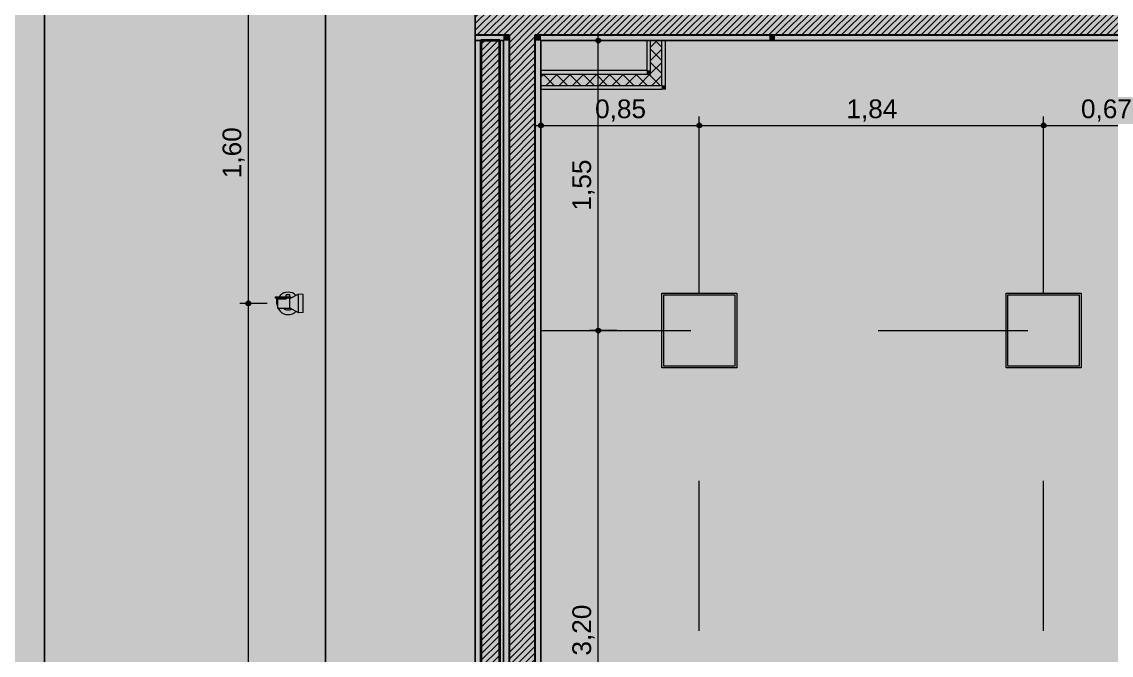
# Model space of a CAD drawing. Header units: metres. Extents: x -77 to -41.1, y -68 to -27.7.
# Drawn here: x -68.94 to -63.12, y -50.58 to -47.2 of the extents above; entities that cross this region are included whole.
import ezdxf

# ---------------------------------------------------------------- set-up
doc = ezdxf.new("R2010")
doc.units = ezdxf.units.M
doc.header["$MEASUREMENT"] = 0
doc.linetypes.add('AStair_dashed', pattern=[1.8, 0.8, -1])
for name, color, linetype in [('COTAS FORRO.EXEC', 7, 'Continuous'), ('FORRO.EXEC', 7, 'Continuous'), ('LUMINOTÉCNICA', 7, 'Continuous'), ('PAREDE CONSTRUIR', 7, 'Continuous'), ('TERRENO.ARQ', 7, 'Continuous')]:
    doc.layers.add(name, color=color, linetype=linetype)
for name, color, linetype, lineweight, true_color in [('COTAS FORRO.EXEC_Caneta_No__25', 7, 'Continuous', 13, 0x982312), ('LAJES.EST_Caneta_No__18', 7, 'Continuous', 0, 0xdfdfdf), ('LAJES.EST_Caneta_No__254', 7, 'Continuous', 0, 0xd1c9ad), ('LUMINOTÉCNICA_Caneta_No__27', 7, 'Continuous', 0, 0xbd2d17), ('ZONA_Caneta_No__56', 7, 'Continuous', 0, 0xffe495)]:
    doc.layers.add(name, color=color, linetype=linetype, lineweight=lineweight, true_color=true_color)
for name, color, linetype, lineweight in [('FORRO.EXEC_Caneta_No__241', 7, 'Continuous', 13), ('LAJES.EST_Caneta_No__241', 7, 'Continuous', 13), ('LUMINOTÉCNICA_Caneta_No__163', 164, 'Continuous', 0), ('LUMINOTÉCNICA_Caneta_No__96', 252, 'Continuous', 0), ('PAREDE CONSTRUIR_Caneta_No__1', 7, 'Continuous', 35), ('PAREDE CONSTRUIR_Caneta_No__241', 7, 'Continuous', 13), ('PAREDE CONSTRUIR_Caneta_No__3', 7, 'Continuous', 25), ('PAREDE CONSTRUIR_Caneta_No__83', 84, 'Continuous', 0), ('TERRENO.ARQ_Caneta_No__241', 7, 'Continuous', 13)]:
    doc.layers.add(name, color=color, linetype=linetype, lineweight=lineweight)
doc.styles.add('GENERATED_STYLE_1', font='arial.ttf')
doc.dimstyles.new('GENERATED_STYLE__1', dxfattribs={"dimtxt": 0.1, "dimasz": 0.0475, "dimexe": 0.18, "dimexo": 0.1, "dimgap": 0, "dimtad": 1, "dimtih": 1, "dimtoh": 1, "dimzin": 0, "dimdsep": 46, "dimtxsty": 'GENERATED_STYLE_1', "dimblk": 'ARROWHEAD_11', "dimblk1": 'ARROWHEAD_11', "dimblk2": 'ARROWHEAD_11', "dimcen": 0.09, "dimclrd": 256, "dimclre": 256, "dimclrt": 256, "dimadec": 0, "dimazin": 0, "dimtfac": 1, "dimtdec": 4, "dimtmove": 0, "dimatfit": 3, "dimfxl": 0, "dimtolj": 1, "dimtzin": 0, "dimarcsym": 0})
doc.dimstyles.new('GENERATED_STYLE__2', dxfattribs={"dimtxt": 0.1, "dimasz": 0.0475, "dimexe": 0.18, "dimexo": 0.1, "dimgap": 0, "dimtad": 1, "dimzin": 0, "dimdsep": 46, "dimtxsty": 'GENERATED_STYLE_1', "dimblk": 'ARROWHEAD_11', "dimblk1": 'ARROWHEAD_11', "dimblk2": 'ARROWHEAD_11', "dimcen": 0.09, "dimclrd": 256, "dimclre": 256, "dimclrt": 256, "dimadec": 0, "dimazin": 0, "dimtfac": 1, "dimtdec": 4, "dimtmove": 0, "dimatfit": 3, "dimfxl": 0, "dimtolj": 1, "dimtzin": 0, "dimarcsym": 0})
pattern_1 = [(45, (0, 0.6), (-0.1909188, 0.1909188), [0, -0.18, 0, -0.27]), (110, (0.6, 0.6), (0.253717, 0.09234544), [0, -0.132, 0, -0.228])]
pattern_2 = [(45, (0, 0), (-0.0176776695, 0.0176776695), [])]
pattern_3 = [(45, (0, 0), (-0.03535534, 0.03535534), []), (135, (0, 0), (0.03535534, 0.03535534), [])]

# ---------------------------------------------------------------- blocks, each defined once
blk = doc.blocks.new('*D147')
at = {"layer": 'COTAS FORRO.EXEC_Caneta_No__25', "linetype": 'Continuous', "lineweight": 13, "true_color": 0x982312}
for points in [[(-66.1765, -47.7532), (-66.1756, -47.758), (-66.1729, -47.7621), (-66.1688, -47.7648), (-66.164, -47.7657), (-66.1593, -47.7648), (-66.1552, -47.7621), (-66.1525, -47.758), (-66.1515, -47.7532), (-66.1525, -47.7485), (-66.1552, -47.7444), (-66.1593, -47.7417), (-66.164, -47.7407), (-66.1688, -47.7417), (-66.1729, -47.7444), (-66.1756, -47.7485)], [(-65.331, -47.7532), (-65.3301, -47.758), (-65.3273, -47.7621), (-65.3233, -47.7648), (-65.3185, -47.7657), (-65.3137, -47.7648), (-65.3097, -47.7621), (-65.307, -47.758), (-65.306, -47.7532), (-65.307, -47.7485), (-65.3097, -47.7444), (-65.3137, -47.7417), (-65.3185, -47.7407), (-65.3233, -47.7417), (-65.3273, -47.7444), (-65.3301, -47.7485)]]:
    blk.add_hatch(color=24, dxfattribs=at).paths.add_polyline_path(points)
at = {"layer": 'COTAS FORRO.EXEC_Caneta_No__25', "color": 24, "linetype": 'Continuous', "lineweight": 13, "true_color": 0x982312}
for p, q in [((-66.164, -47.7407), (-66.164, -47.7064)), ((-65.3185, -47.7407), (-65.3185, -47.7064)), ((-66.189, -47.7532), (-66.1765, -47.7532)), ((-66.164, -47.8532), (-66.164, -47.7657)), ((-66.1515, -47.7532), (-65.331, -47.7532)), ((-65.3185, -47.8532), (-65.3185, -47.7657))]:
    blk.add_line(p, q, dxfattribs=at)
for centre in [(-66.164, -47.7532), (-65.3185, -47.7532)]:
    blk.add_circle(centre, 0.0125, dxfattribs=at)
at = {"layer": 'COTAS FORRO.EXEC_Caneta_No__25', "color": 24, "lineweight": 13, "true_color": 0x982312, "insert": (-65.8747, -47.7332), "char_height": 0.1, "attachment_point": 7, "style": 'GENERATED_STYLE_1'}
blk.add_mtext('\\A1;{\\pql;\\fArial|b0|i0|c0|p0;\\W1.000000;0,85}', dxfattribs=at)
blk = doc.blocks.new('ARROWHEAD_11')
at = {"color": 0, "linetype": 'Continuous', "lineweight": 0}
blk.add_line((0, 0), (-1, 0), dxfattribs=at)
at = {"color": 0, "linetype": 'Continuous', "lineweight": 0, "const_width": 0.25, "flags": 128}
blk.add_lwpolyline([(-0.125, 0, 1), (0.125, 0, 1)], format="xyb", close=True, dxfattribs=at)
blk = doc.blocks.new('*D149')
at = {"layer": 'COTAS FORRO.EXEC_Caneta_No__25', "linetype": 'Continuous', "lineweight": 13, "true_color": 0x982312}
for points in [[(-65.331, -47.7532), (-65.3301, -47.758), (-65.3273, -47.7621), (-65.3233, -47.7648), (-65.3185, -47.7657), (-65.3137, -47.7648), (-65.3097, -47.7621), (-65.307, -47.758), (-65.306, -47.7532), (-65.307, -47.7485), (-65.3097, -47.7444), (-65.3137, -47.7417), (-65.3185, -47.7407), (-65.3233, -47.7417), (-65.3273, -47.7444), (-65.3301, -47.7485)], [(-63.4931, -47.7532), (-63.4922, -47.758), (-63.4895, -47.7621), (-63.4854, -47.7648), (-63.4806, -47.7657), (-63.4759, -47.7648), (-63.4718, -47.7621), (-63.4691, -47.758), (-63.4681, -47.7532), (-63.4691, -47.7485), (-63.4718, -47.7444), (-63.4759, -47.7417), (-63.4806, -47.7407), (-63.4854, -47.7417), (-63.4895, -47.7444), (-63.4922, -47.7485)]]:
    blk.add_hatch(color=24, dxfattribs=at).paths.add_polyline_path(points)
at = {"layer": 'COTAS FORRO.EXEC_Caneta_No__25', "color": 24, "linetype": 'Continuous', "lineweight": 13, "true_color": 0x982312}
for p, q in [((-65.3185, -47.7407), (-65.3185, -47.7064)), ((-63.4806, -47.7407), (-63.4806, -47.7064)), ((-65.3185, -47.8532), (-65.3185, -47.7657)), ((-65.306, -47.7532), (-63.4931, -47.7532)), ((-63.4806, -47.8532), (-63.4806, -47.7657))]:
    blk.add_line(p, q, dxfattribs=at)
for centre in [(-65.3185, -47.7532), (-63.4806, -47.7532)]:
    blk.add_circle(centre, 0.0125, dxfattribs=at)
at = {"layer": 'COTAS FORRO.EXEC_Caneta_No__25', "color": 24, "lineweight": 13, "true_color": 0x982312, "insert": (-64.533, -47.7332), "char_height": 0.1, "attachment_point": 7, "style": 'GENERATED_STYLE_1'}
blk.add_mtext('\\A1;{\\pql;\\fArial|b0|i0|c0|p0;\\W1.000000;1,84}', dxfattribs=at)
blk = doc.blocks.new('*D150')
at = {"layer": 'COTAS FORRO.EXEC_Caneta_No__25', "linetype": 'Continuous', "lineweight": 13, "true_color": 0x982312}
for points in [[(-63.4931, -47.7532), (-63.4922, -47.758), (-63.4895, -47.7621), (-63.4854, -47.7648), (-63.4806, -47.7657), (-63.4759, -47.7648), (-63.4718, -47.7621), (-63.4691, -47.758), (-63.4681, -47.7532), (-63.4691, -47.7485), (-63.4718, -47.7444), (-63.4759, -47.7417), (-63.4806, -47.7407), (-63.4854, -47.7417), (-63.4895, -47.7444), (-63.4922, -47.7485)], [(-62.8265, -47.7532), (-62.8256, -47.758), (-62.8229, -47.7621), (-62.8188, -47.7648), (-62.814, -47.7657), (-62.8093, -47.7648), (-62.8052, -47.7621), (-62.8025, -47.758), (-62.8015, -47.7532), (-62.8025, -47.7485), (-62.8052, -47.7444), (-62.8093, -47.7417), (-62.814, -47.7407), (-62.8188, -47.7417), (-62.8229, -47.7444), (-62.8256, -47.7485)]]:
    blk.add_hatch(color=24, dxfattribs=at).paths.add_polyline_path(points)
at = {"layer": 'COTAS FORRO.EXEC_Caneta_No__25', "color": 24, "linetype": 'Continuous', "lineweight": 13, "true_color": 0x982312}
for p, q in [((-63.4806, -47.7407), (-63.4806, -47.7064)), ((-62.814, -47.7407), (-62.814, -47.7064)), ((-63.4806, -47.8532), (-63.4806, -47.7657)), ((-63.4681, -47.7532), (-62.8265, -47.7532)), ((-62.814, -47.8532), (-62.814, -47.7657)), ((-62.8015, -47.7532), (-62.789, -47.7532))]:
    blk.add_line(p, q, dxfattribs=at)
for centre in [(-63.4806, -47.7532), (-62.814, -47.7532)]:
    blk.add_circle(centre, 0.0125, dxfattribs=at)
at = {"layer": 'COTAS FORRO.EXEC_Caneta_No__25', "color": 24, "lineweight": 13, "true_color": 0x982312, "insert": (-63.2808, -47.7332), "char_height": 0.1, "attachment_point": 7, "style": 'GENERATED_STYLE_1'}
blk.add_mtext('\\A1;{\\pql;\\fArial|b0|i0|c0|p0;\\W1.000000;0,67}', dxfattribs=at)
blk = doc.blocks.new('*D311')
at = {"layer": 'COTAS FORRO.EXEC_Caneta_No__25', "linetype": 'Continuous', "lineweight": 13, "true_color": 0x982312}
for points in [[(-65.87, -48.8477), (-65.869, -48.8524), (-65.8663, -48.8565), (-65.8623, -48.8592), (-65.8575, -48.8602), (-65.8527, -48.8592), (-65.8487, -48.8565), (-65.8459, -48.8524), (-65.845, -48.8477), (-65.8459, -48.8429), (-65.8487, -48.8388), (-65.8527, -48.8361), (-65.8575, -48.8352), (-65.8623, -48.8361), (-65.8663, -48.8388), (-65.869, -48.8429)], [(-65.87, -52.0506), (-65.869, -52.0554), (-65.8663, -52.0594), (-65.8623, -52.0621), (-65.8575, -52.0631), (-65.8527, -52.0621), (-65.8487, -52.0594), (-65.8459, -52.0554), (-65.845, -52.0506), (-65.8459, -52.0458), (-65.8487, -52.0417), (-65.8527, -52.039), (-65.8575, -52.0381), (-65.8623, -52.039), (-65.8663, -52.0417), (-65.869, -52.0458)]]:
    blk.add_hatch(color=24, dxfattribs=at).paths.add_polyline_path(points)
at = {"layer": 'COTAS FORRO.EXEC_Caneta_No__25', "color": 24, "linetype": 'Continuous', "lineweight": 13, "true_color": 0x982312}
for p, q in [((-65.87, -48.8477), (-65.9044, -48.8477)), ((-65.7575, -48.8477), (-65.845, -48.8477)), ((-65.8575, -52.0381), (-65.8575, -48.8602)), ((-65.87, -52.0506), (-65.9044, -52.0506)), ((-65.7575, -52.0506), (-65.845, -52.0506))]:
    blk.add_line(p, q, dxfattribs=at)
for centre in [(-65.8575, -48.8477), (-65.8575, -52.0506)]:
    blk.add_circle(centre, 0.0125, dxfattribs=at)
at = {"layer": 'COTAS FORRO.EXEC_Caneta_No__25', "color": 24, "lineweight": 13, "true_color": 0x982312, "insert": (-65.8775, -50.5826), "char_height": 0.1, "attachment_point": 7, "rotation": 90, "style": 'GENERATED_STYLE_1'}
blk.add_mtext('\\A1;{\\pql;\\fArial|b0|i0|c0|p0;\\W1.000000;3,20}', dxfattribs=at)
blk = doc.blocks.new('*D312')
at = {"layer": 'COTAS FORRO.EXEC_Caneta_No__25', "linetype": 'Continuous', "lineweight": 13, "true_color": 0x982312}
for points in [[(-65.87, -47.3002), (-65.869, -47.305), (-65.8663, -47.309), (-65.8623, -47.3117), (-65.8575, -47.3127), (-65.8527, -47.3117), (-65.8487, -47.309), (-65.8459, -47.305), (-65.845, -47.3002), (-65.8459, -47.2954), (-65.8487, -47.2913), (-65.8527, -47.2886), (-65.8575, -47.2877), (-65.8623, -47.2886), (-65.8663, -47.2913), (-65.869, -47.2954)], [(-65.87, -48.8477), (-65.869, -48.8524), (-65.8663, -48.8565), (-65.8623, -48.8592), (-65.8575, -48.8602), (-65.8527, -48.8592), (-65.8487, -48.8565), (-65.8459, -48.8524), (-65.845, -48.8477), (-65.8459, -48.8429), (-65.8487, -48.8388), (-65.8527, -48.8361), (-65.8575, -48.8352), (-65.8623, -48.8361), (-65.8663, -48.8388), (-65.869, -48.8429)]]:
    blk.add_hatch(color=24, dxfattribs=at).paths.add_polyline_path(points)
at = {"layer": 'COTAS FORRO.EXEC_Caneta_No__25', "color": 24, "linetype": 'Continuous', "lineweight": 13, "true_color": 0x982312}
for p, q in [((-65.8575, -47.2877), (-65.8575, -47.2752)), ((-65.87, -47.3002), (-65.9044, -47.3002)), ((-65.8575, -48.8352), (-65.8575, -47.3127)), ((-65.7575, -47.3002), (-65.845, -47.3002)), ((-65.87, -48.8477), (-65.9044, -48.8477)), ((-65.7575, -48.8477), (-65.845, -48.8477))]:
    blk.add_line(p, q, dxfattribs=at)
for centre in [(-65.8575, -47.3002), (-65.8575, -48.8477)]:
    blk.add_circle(centre, 0.0125, dxfattribs=at)
at = {"layer": 'COTAS FORRO.EXEC_Caneta_No__25', "color": 24, "lineweight": 13, "true_color": 0x982312, "insert": (-65.8775, -48.2074), "char_height": 0.1, "attachment_point": 7, "rotation": 90, "style": 'GENERATED_STYLE_1'}
blk.add_mtext('\\A1;{\\pql;\\fArial|b0|i0|c0|p0;\\W1.000000;1,55}', dxfattribs=at)
blk = doc.blocks.new('*D327')
at = {"layer": 'COTAS FORRO.EXEC_Caneta_No__25', "linetype": 'Continuous', "lineweight": 13, "true_color": 0x982312}
for points in [[(-67.7374, -48.7028), (-67.7364, -48.7076), (-67.7337, -48.7116), (-67.7297, -48.7143), (-67.7249, -48.7153), (-67.7201, -48.7143), (-67.7161, -48.7116), (-67.7133, -48.7076), (-67.7124, -48.7028), (-67.7133, -48.698), (-67.7161, -48.694), (-67.7201, -48.6912), (-67.7249, -48.6903), (-67.7297, -48.6912), (-67.7337, -48.694), (-67.7364, -48.698)], [(-67.7374, -53.7028), (-67.7364, -53.7076), (-67.7337, -53.7116), (-67.7297, -53.7143), (-67.7249, -53.7153), (-67.7201, -53.7143), (-67.7161, -53.7116), (-67.7133, -53.7076), (-67.7124, -53.7028), (-67.7133, -53.698), (-67.7161, -53.694), (-67.7201, -53.6912), (-67.7249, -53.6903), (-67.7297, -53.6912), (-67.7337, -53.694), (-67.7364, -53.698)]]:
    blk.add_hatch(color=24, dxfattribs=at).paths.add_polyline_path(points)
at = {"layer": 'COTAS FORRO.EXEC_Caneta_No__25', "color": 24, "linetype": 'Continuous', "lineweight": 13, "true_color": 0x982312}
for p, q in [((-67.7374, -48.7028), (-67.7718, -48.7028)), ((-67.7249, -53.6903), (-67.7249, -48.7153)), ((-67.6249, -48.7028), (-67.7124, -48.7028)), ((-67.7374, -53.7028), (-67.7718, -53.7028)), ((-67.6249, -53.7028), (-67.7124, -53.7028))]:
    blk.add_line(p, q, dxfattribs=at)
for centre in [(-67.7249, -48.7028), (-67.7249, -53.7028)]:
    blk.add_circle(centre, 0.0125, dxfattribs=at)
at = {"layer": 'COTAS FORRO.EXEC_Caneta_No__25', "color": 24, "lineweight": 13, "true_color": 0x982312, "insert": (-67.7449, -51.3363), "char_height": 0.1, "attachment_point": 7, "rotation": 90, "style": 'GENERATED_STYLE_1'}
blk.add_mtext('\\A1;{\\pql;\\fArial|b0|i0|c0|p0;\\W1.000000;5,00}', dxfattribs=at)
blk = doc.blocks.new('*D328')
at = {"layer": 'COTAS FORRO.EXEC_Caneta_No__25', "linetype": 'Continuous', "lineweight": 13, "true_color": 0x982312}
for points in [[(-67.7374, -47.1002), (-67.7364, -47.105), (-67.7337, -47.109), (-67.7297, -47.1117), (-67.7249, -47.1127), (-67.7201, -47.1117), (-67.7161, -47.109), (-67.7133, -47.105), (-67.7124, -47.1002), (-67.7133, -47.0954), (-67.7161, -47.0913), (-67.7201, -47.0886), (-67.7249, -47.0877), (-67.7297, -47.0886), (-67.7337, -47.0913), (-67.7364, -47.0954)], [(-67.7374, -48.7028), (-67.7364, -48.7076), (-67.7337, -48.7116), (-67.7297, -48.7143), (-67.7249, -48.7153), (-67.7201, -48.7143), (-67.7161, -48.7116), (-67.7133, -48.7076), (-67.7124, -48.7028), (-67.7133, -48.698), (-67.7161, -48.694), (-67.7201, -48.6912), (-67.7249, -48.6903), (-67.7297, -48.6912), (-67.7337, -48.694), (-67.7364, -48.698)]]:
    blk.add_hatch(color=24, dxfattribs=at).paths.add_polyline_path(points)
at = {"layer": 'COTAS FORRO.EXEC_Caneta_No__25', "color": 24, "linetype": 'Continuous', "lineweight": 13, "true_color": 0x982312}
for p, q in [((-67.7374, -47.1002), (-67.7718, -47.1002)), ((-67.7249, -47.0877), (-67.7249, -47.0752)), ((-67.6249, -47.1002), (-67.7124, -47.1002)), ((-67.7249, -48.6903), (-67.7249, -47.1127)), ((-67.7374, -48.7028), (-67.7718, -48.7028)), ((-67.6249, -48.7028), (-67.7124, -48.7028))]:
    blk.add_line(p, q, dxfattribs=at)
for centre in [(-67.7249, -47.1002), (-67.7249, -48.7028)]:
    blk.add_circle(centre, 0.0125, dxfattribs=at)
at = {"layer": 'COTAS FORRO.EXEC_Caneta_No__25', "color": 24, "lineweight": 13, "true_color": 0x982312, "insert": (-67.7449, -48.0349), "char_height": 0.1, "attachment_point": 7, "rotation": 90, "style": 'GENERATED_STYLE_1'}
blk.add_mtext('\\A1;{\\pql;\\fArial|b0|i0|c0|p0;\\W1.000000;1,60}', dxfattribs=at)
blk = doc.blocks.new('Fluorescent Lamp 26')
at = {"layer": 'LUMINOTÉCNICA_Caneta_No__27', "linetype": 'Continuous', "lineweight": 0, "true_color": 0xedc9c4}
blk.add_hatch(color=254, dxfattribs=at).paths.add_polyline_path([(0, 0), (0.4, 0), (0.4, 0.4), (0, 0.4)])
at = {"layer": 'LUMINOTÉCNICA_Caneta_No__27', "color": 22, "linetype": 'Continuous', "lineweight": 0, "true_color": 0xbd2d17}
for p, q in [((0.4, 0.4), (0, 0.4)), ((0, 0.4), (0, 0)), ((0.39, 0.39), (0.01, 0.39)), ((0.01, 0.39), (0.01, 0.01)), ((0.39, 0.01), (0.39, 0.39)), ((0.4, 0), (0.4, 0.4)), ((0, 0), (0.4, 0)), ((0.01, 0.01), (0.39, 0.01))]:
    blk.add_line(p, q, dxfattribs=at)
blk = doc.blocks.new('Spotlamp Ground 26')
at = {"layer": 'LUMINOTÉCNICA_Caneta_No__163', "color": 164, "linetype": 'Continuous', "lineweight": 0}
for p, q in [((-0.035, 0.0699), (-0.035, 0.0693)), ((-0.035, 0.0699), (-0.03, 0.0699)), ((-0.035, 0.0693), (-0.035, 0.0661)), ((-0.035, 0.0661), (-0.035, 0.0606)), ((-0.035, 0.0606), (-0.035, 0.0581)), ((-0.03, 0.0699), (-0.03, 0.0693)), ((-0.03, 0.0693), (-0.03, 0.0661)), ((-0.03, 0.0661), (-0.03, 0.0606)), ((-0.03, 0.0606), (-0.03, 0.0581)), ((0.005, 0.06), (-0.03, 0.06)), ((0.005, 0.06), (0.005, 0.06)), ((0.005, 0.0599), (0.005, 0.06)), ((0.005, 0.0598), (0.005, 0.0599)), ((0.005, 0.0597), (0.005, 0.0598)), ((0.005, 0.0595), (0.005, 0.0597)), ((0.005, 0.0595), (0.0117, 0.0588)), ((0.005, 0.0593), (0.005, 0.0595)), ((0.005, 0.059), (0.005, 0.0593)), ((0.005, 0.0587), (0.005, 0.059)), ((0.005, 0.0585), (0.005, 0.0587)), ((0.005, 0.0581), (0.005, 0.0585)), ((0.0117, 0.0588), (0.023, 0.0554)), ((-0.06, 0), (-0.0588, 0.0117)), ((-0.0588, 0.0117), (-0.0554, 0.023)), ((-0.0554, 0.023), (-0.0499, 0.0333)), ((-0.0499, 0.0333), (-0.0424, 0.0424)), ((-0.045, 0.0098), (-0.045, 0.01)), ((-0.035, 0.01), (-0.045, 0.01)), ((-0.045, 0.0092), (-0.045, 0.0098)), ((-0.045, 0.0083), (-0.045, 0.0092)), ((-0.045, 0.0071), (-0.045, 0.0083)), ((-0.045, 0.0056), (-0.045, 0.0071)), ((-0.045, 0.0038), (-0.045, 0.0056)), ((-0.045, 0.002), (-0.045, 0.0038)), ((-0.045, 0), (-0.045, 0.002)), ((-0.045, -0.002), (-0.045, 0)), ((-0.0424, 0.0424), (-0.035, 0.0485)), ((-0.035, 0.0581), (-0.035, 0.0575)), ((-0.035, 0.0575), (-0.035, 0.0568)), ((-0.035, 0.0568), (-0.035, 0.056)), ((-0.035, 0.056), (-0.035, 0.0551)), ((-0.035, 0.0551), (-0.035, 0.0541)), ((-0.035, 0.0541), (-0.035, 0.0532)), ((-0.035, 0.0532), (-0.035, 0.0522)), ((-0.035, 0.0522), (-0.035, 0.0513)), ((-0.035, 0.0513), (-0.035, -0.005)), ((-0.03, 0.0581), (-0.03, 0.0575)), ((-0.03, 0.0575), (-0.03, 0.0568)), ((-0.03, 0.0568), (-0.03, 0.056)), ((-0.03, 0.056), (-0.03, 0.0551)), ((-0.03, 0.0551), (-0.03, 0.0541)), ((-0.025, 0.055), (-0.03, 0.055)), ((-0.03, 0.0517), (-0.025, 0.0543)), ((-0.03, 0.0541), (-0.03, 0.0532)), ((-0.03, 0.0532), (-0.03, 0.0522)), ((-0.03, 0.0522), (-0.03, 0.0513)), ((-0.03, 0.0513), (-0.03, -0.005)), ((-0.03, 0.0178), (-0.0291, 0.0194)), ((-0.03, 0.01), (-0.025, 0.01)), ((-0.0291, 0.0194), (-0.025, 0.0244)), ((-0.0248, 0.055), (-0.025, 0.055)), ((-0.025, 0.055), (-0.025, 0.01)), ((-0.0241, 0.055), (-0.0248, 0.055)), ((-0.0231, 0.055), (-0.0241, 0.055)), ((-0.0217, 0.055), (-0.0231, 0.055)), ((-0.0198, 0.055), (-0.0217, 0.055)), ((-0.0177, 0.055), (-0.0198, 0.055)), ((-0.0152, 0.055), (-0.0177, 0.055)), ((-0.0125, 0.055), (-0.0152, 0.055)), ((-0.0096, 0.055), (-0.0125, 0.055)), ((-0.0065, 0.055), (-0.0096, 0.055)), ((-0.0033, 0.055), (-0.0065, 0.055)), ((0, 0.055), (-0.0033, 0.055)), ((0.0033, 0.055), (0, 0.055)), ((0.0065, 0.055), (0.0033, 0.055)), ((0.005, 0.0578), (0.005, 0.0581)), ((0.005, 0.0575), (0.005, 0.0578)), ((0.005, 0.0572), (0.005, 0.0575)), ((0.005, 0.0569), (0.005, 0.0572)), ((0.005, 0.0565), (0.005, 0.0569)), ((0.005, 0.0562), (0.005, 0.0565)), ((0.005, 0.056), (0.005, 0.0562)), ((0.005, 0.0557), (0.005, 0.056)), ((0.005, 0.0555), (0.005, 0.0557)), ((0.005, 0.0553), (0.005, 0.0555)), ((0.005, 0.0552), (0.005, 0.0553)), ((0.005, 0.0551), (0.005, 0.0552)), ((0.005, 0.055), (0.005, 0.0551)), ((0.005, 0.055), (0.005, 0.055)), ((0.0096, 0.055), (0.0065, 0.055)), ((0.0125, 0.055), (0.0096, 0.055)), ((0.0152, 0.055), (0.0125, 0.055)), ((0.0177, 0.055), (0.0152, 0.055)), ((0.0198, 0.055), (0.0177, 0.055)), ((0.0217, 0.055), (0.0198, 0.055)), ((0.0231, 0.055), (0.0217, 0.055)), ((0.023, 0.0554), (0.0238, 0.055)), ((0.0241, 0.055), (0.0231, 0.055)), ((0.0248, 0.055), (0.0241, 0.055)), ((0.025, 0.055), (0.0248, 0.055)), ((0.025, 0.055), (0.025, -0.01)), ((0.025, 0.0543), (0.0333, 0.0499)), ((0.025, 0.0244), (0.0291, 0.0194)), ((0.0291, 0.0194), (0.0323, 0.0134)), ((0.0323, 0.0134), (0.0343, 0.0068)), ((0.0333, 0.0499), (0.0424, 0.0424)), ((0.0343, 0.0068), (0.035, 0)), ((0.035, 0), (0.0343, -0.0068)), ((0.0424, 0.0424), (0.0499, 0.0333)), ((0.0499, 0.0333), (0.0554, 0.023)), ((0.0554, 0.023), (0.0588, 0.0117)), ((0.0588, 0.0117), (0.06, 0)), ((0.06, 0), (0.0588, -0.0117)), ((-0.0588, -0.0117), (-0.06, 0)), ((-0.0554, -0.023), (-0.0588, -0.0117)), ((-0.0499, -0.0333), (-0.0554, -0.023)), ((-0.05, -0.055), (-0.0499, -0.0549)), ((-0.0496, -0.055), (-0.05, -0.055)), ((-0.0499, -0.0551), (-0.05, -0.055)), ((-0.0499, -0.0549), (-0.0251, -0.0101)), ((-0.0428, -0.042), (-0.0499, -0.0333)), ((-0.0481, -0.0799), (-0.0499, -0.0551)), ((-0.0483, -0.055), (-0.0496, -0.055)), ((-0.0462, -0.055), (-0.0483, -0.055)), ((-0.0433, -0.055), (-0.0462, -0.055)), ((-0.045, -0.0038), (-0.045, -0.002)), ((-0.045, -0.0056), (-0.045, -0.0038)), ((-0.045, -0.0071), (-0.045, -0.0056)), ((-0.045, -0.0083), (-0.045, -0.0071)), ((-0.045, -0.0092), (-0.045, -0.0083)), ((-0.045, -0.0098), (-0.045, -0.0092)), ((-0.045, -0.01), (-0.045, -0.0098)), ((-0.035, -0.01), (-0.045, -0.01)), ((-0.0397, -0.055), (-0.0433, -0.055)), ((-0.0354, -0.055), (-0.0397, -0.055)), ((-0.0304, -0.055), (-0.0354, -0.055)), ((-0.035, -0.005), (-0.03, -0.005)), ((-0.035, -0.005), (-0.035, -0.0056)), ((-0.035, -0.0056), (-0.035, -0.0071)), ((-0.035, -0.0071), (-0.035, -0.0083)), ((-0.035, -0.0083), (-0.035, -0.0092)), ((-0.035, -0.0092), (-0.035, -0.0098)), ((-0.035, -0.0098), (-0.035, -0.01)), ((-0.035, -0.01), (-0.025, -0.01)), ((-0.0323, -0.0134), (-0.0334, -0.01)), ((-0.0297, -0.0184), (-0.0323, -0.0134)), ((-0.025, -0.055), (-0.0304, -0.055)), ((-0.0251, -0.0101), (-0.025, -0.01)), ((-0.0248, -0.01), (-0.025, -0.01)), ((-0.0191, -0.055), (-0.025, -0.055)), ((-0.0241, -0.01), (-0.0248, -0.01)), ((-0.0231, -0.01), (-0.0241, -0.01)), ((-0.0217, -0.01), (-0.0231, -0.01)), ((-0.0198, -0.01), (-0.0217, -0.01)), ((-0.0177, -0.01), (-0.0198, -0.01)), ((-0.0129, -0.055), (-0.0191, -0.055)), ((-0.0152, -0.01), (-0.0177, -0.01)), ((-0.0125, -0.01), (-0.0152, -0.01)), ((-0.0065, -0.055), (-0.0129, -0.055)), ((-0.0096, -0.01), (-0.0125, -0.01)), ((-0.0065, -0.01), (-0.0096, -0.01)), ((-0.0033, -0.01), (-0.0065, -0.01)), ((0, -0.055), (-0.0065, -0.055)), ((0, -0.01), (-0.0033, -0.01)), ((0.0033, -0.01), (0, -0.01)), ((0.0065, -0.055), (0, -0.055)), ((0.0065, -0.01), (0.0033, -0.01)), ((0.0096, -0.01), (0.0065, -0.01)), ((0.0129, -0.055), (0.0065, -0.055)), ((0.0125, -0.01), (0.0096, -0.01)), ((0.0152, -0.01), (0.0125, -0.01)), ((0.0191, -0.055), (0.0129, -0.055)), ((0.0177, -0.01), (0.0152, -0.01)), ((0.0198, -0.01), (0.0177, -0.01)), ((0.025, -0.055), (0.0191, -0.055)), ((0.0217, -0.01), (0.0198, -0.01)), ((0.0231, -0.01), (0.0217, -0.01)), ((0.0241, -0.01), (0.0231, -0.01)), ((0.0248, -0.01), (0.0241, -0.01)), ((0.025, -0.01), (0.0248, -0.01)), ((0.0251, -0.0101), (0.025, -0.01)), ((0.0304, -0.055), (0.025, -0.055)), ((0.0499, -0.0549), (0.0251, -0.0101)), ((0.0323, -0.0134), (0.0297, -0.0184)), ((0.0354, -0.055), (0.0304, -0.055)), ((0.0343, -0.0068), (0.0323, -0.0134)), ((0.0397, -0.055), (0.0354, -0.055)), ((0.0433, -0.055), (0.0397, -0.055)), ((0.0499, -0.0333), (0.0428, -0.042)), ((0.0462, -0.055), (0.0433, -0.055)), ((0.0483, -0.055), (0.0462, -0.055)), ((0.0481, -0.0799), (0.0499, -0.0551)), ((0.0496, -0.055), (0.0483, -0.055)), ((0.05, -0.055), (0.0496, -0.055)), ((0.0554, -0.023), (0.0499, -0.0333)), ((0.05, -0.055), (0.0499, -0.0549)), ((0.0499, -0.0551), (0.05, -0.055)), ((0.0588, -0.0117), (0.0554, -0.023)), ((-0.048, -0.08), (-0.0481, -0.0799)), ((-0.0476, -0.08), (-0.048, -0.08)), ((-0.0464, -0.08), (-0.0476, -0.08)), ((-0.0443, -0.08), (-0.0464, -0.08)), ((-0.0416, -0.08), (-0.0443, -0.08)), ((-0.0381, -0.08), (-0.0416, -0.08)), ((-0.0339, -0.08), (-0.0381, -0.08)), ((-0.0292, -0.08), (-0.0339, -0.08)), ((-0.024, -0.08), (-0.0292, -0.08)), ((-0.0184, -0.08), (-0.024, -0.08)), ((-0.0124, -0.08), (-0.0184, -0.08)), ((-0.0063, -0.08), (-0.0124, -0.08)), ((0, -0.08), (-0.0063, -0.08)), ((0.0063, -0.08), (0, -0.08)), ((0.0124, -0.08), (0.0063, -0.08)), ((0.0184, -0.08), (0.0124, -0.08)), ((0.024, -0.08), (0.0184, -0.08)), ((0.0292, -0.08), (0.024, -0.08)), ((0.0339, -0.08), (0.0292, -0.08)), ((0.0381, -0.08), (0.0339, -0.08)), ((0.0416, -0.08), (0.0381, -0.08)), ((0.0443, -0.08), (0.0416, -0.08)), ((0.0464, -0.08), (0.0443, -0.08)), ((0.0476, -0.08), (0.0464, -0.08)), ((0.048, -0.08), (0.0476, -0.08)), ((0.048, -0.08), (0.0481, -0.0799))]:
    blk.add_line(p, q, dxfattribs=at)

msp = doc.modelspace()

# ---------------------------------------------------------------- hatches: boundary and pattern name
at = {"layer": 'FORRO.EXEC', "linetype": 'Continuous', "lineweight": 0, "true_color": 0xfbfbfb}
msp.add_hatch(color=7, dxfattribs=at).paths.add_polyline_path([(-66.164, -54.0506), (-62.814, -54.0506), (-62.814, -47.3002), (-66.164, -47.3002)])
at = {"layer": 'LAJES.EST_Caneta_No__18', "linetype": 'Continuous', "lineweight": 0, "true_color": 0xdfdfdf}
h = msp.add_hatch(dxfattribs=at)
h.set_pattern_fill('Piso_Externo__0003', color=254, style=0, pattern_type=2)
h.set_pattern_definition(pattern_1)
h.paths.add_polyline_path([(-76.514, -65.1016), (-73.814, -65.1016, -0.414214), (-75.814, -67.1016), (-66.814, -67.1016, -0.414214), (-68.814, -65.1016), (-68.814, -62.301), (-68.814, -45.4002, -0.414214), (-66.514, -43.1002), (-65.914, -43.1002), (-65.914, -42.3002), (-66.514, -42.3002), (-66.514, -38.2041), (-65.114, -38.2041), (-65.114, -36.7038), (-66.514, -36.7038), (-66.514, -32.5997), (-65.114, -32.5997), (-56.714, -32.5997), (-53.814, -32.5997), (-44.014, -32.5997), (-44.014, -42.3002), (-53.814, -42.3002), (-53.814, -47.1002), (-44.014, -47.1002), (-44.014, -50.8516), (-45.6136, -50.8516), (-45.6136, -52.3506), (-44.014, -52.3506), (-44.014, -60.3006), (-48.9163, -60.3006), (-48.9163, -61.1006), (-44.3609, -61.1006), (-44.3609, -67.1016), (-44.014, -67.1016), (-41.514, -67.1016), (-41.514, -28.1016), (-41.714, -28.1016), (-41.714, -60.3006), (-43.014, -60.3006), (-43.014, -30.0016), (-66.514, -30.0016), (-66.514, -28.1016), (-76.514, -28.1016)])
h.paths.add_polyline_path([(-73.814, -45.1016), (-76.314, -45.1016), (-76.314, -43.0892), (-75.7984, -43.0908, -0.414214), (-73.8139, -45.0876)], flags=0)
h.paths.add_polyline_path([(-73.814, -45.5846, -0.009328), (-73.814, -45.6604)], flags=0)
h.paths.add_polyline_path([(-52.814, -46.3002), (-52.814, -43.1002), (-44.014, -43.1002), (-44.014, -46.3002)], flags=0)
h.paths.add_polyline_path([(-67.714, -34.1), (-76.314, -34.1), (-76.314, -32.5997), (-67.714, -32.5997)], flags=0)
h = msp.add_hatch(dxfattribs=at)
h.set_pattern_fill('Piso_Externo__0003', color=254, style=0, pattern_type=2)
h.set_pattern_definition(pattern_1)
h.paths.add_polyline_path([(-66.514, -46.3002), (-67.314, -46.3002), (-67.314, -61.1006), (-56.514, -61.1006), (-56.514, -67.1016), (-54.116, -67.1016), (-54.116, -62.3006), (-51.8328, -62.3006), (-51.8328, -67.1016), (-48.9163, -67.1016), (-48.9163, -65.8006), (-48.9163, -60.3006), (-56.514, -60.3006), (-66.514, -60.3006), (-66.514, -47.1002), (-65.114, -47.1002), (-65.114, -46.3002), (-65.114, -42.3002), (-65.914, -42.3002), (-65.914, -43.1002), (-65.914, -46.3002)])
at = {"layer": 'LAJES.EST_Caneta_No__254', "linetype": 'Continuous', "lineweight": 0, "true_color": 0xd1c9ad}
h = msp.add_hatch(dxfattribs=at)
h.set_pattern_fill('Haie_OD_0003', color=9, style=0, pattern_type=2)
h.set_pattern_definition([(45, (0, 0.5), (-0.159099, 0.159099), [0, -0.15, 0, -0.225]), (110, (0.5, 0.5), (0.21143084, 0.07695453), [0, -0.11, 0, -0.19])])
h.paths.add_polyline_path([(-65.114, -47.1002), (-66.514, -47.1002), (-66.514, -60.3006), (-56.514, -60.3006), (-44.014, -60.3006), (-44.014, -56.6006), (-50.5957, -56.6006), (-50.5957, -54.2479), (-52.6157, -54.2479), (-52.6157, -52.5506), (-50.5957, -52.5506), (-45.6136, -52.5506), (-45.6136, -50.8516), (-44.014, -50.8516), (-44.014, -47.1002), (-53.814, -47.1002), (-53.814, -42.3002), (-44.014, -42.3002), (-44.014, -37.1002), (-51.174, -37.1002), (-51.174, -32.5997), (-53.814, -32.5997), (-56.714, -32.5997), (-58.7637, -32.5997), (-58.7637, -34.9038), (-63.464, -34.9038), (-63.464, -36.5038), (-65.114, -36.5038), (-65.114, -38.4037), (-63.464, -38.4037), (-63.464, -42.1002), (-65.114, -42.1002), (-65.114, -42.3002)])
h.paths.add_polyline_path([(-60.5596, -42.1002), (-60.5596, -38.4037), (-58.8637, -38.4037), (-58.8637, -42.1002)], flags=0)
h.paths.add_polyline_path([(-59.064, -48.7001), (-59.064, -47.3002), (-56.714, -47.3002), (-56.714, -48.7001)], flags=0)
at = {"layer": 'PAREDE CONSTRUIR', "linetype": 'Continuous', "lineweight": 0, "true_color": 0x000000}
h = msp.add_hatch(dxfattribs=at)
h.set_pattern_fill('common_brick_0003', color=18, style=0, pattern_type=2)
h.set_pattern_definition(pattern_2)
h.paths.add_polyline_path([(-66.334, -47.1302), (-66.514, -47.1302), (-66.514, -47.2702), (-66.334, -47.2702)])
h = msp.add_hatch(dxfattribs=at)
h.set_pattern_fill('common_brick_0003', color=18, style=0, pattern_type=2)
h.set_pattern_definition(pattern_2)
h.paths.add_polyline_path([(-66.334, -47.2702), (-66.194, -47.2702), (-66.194, -47.1302), (-66.334, -47.1302)])
h = msp.add_hatch(dxfattribs=at)
h.set_pattern_fill('common_brick_0003', color=18, style=0, pattern_type=2)
h.set_pattern_definition(pattern_2)
h.paths.add_polyline_path([(-65.084, -47.1302), (-66.194, -47.1302), (-66.194, -47.2702), (-65.084, -47.2702)])
h = msp.add_hatch(dxfattribs=at)
h.set_pattern_fill('common_brick_0003', color=18, style=0, pattern_type=2)
h.set_pattern_definition(pattern_2)
h.paths.add_polyline_path([(-65.084, -47.1302), (-65.084, -47.2702), (-64.944, -47.2702)])
h = msp.add_hatch(dxfattribs=at)
h.set_pattern_fill('common_brick_0003', color=18, style=0, pattern_type=2)
h.set_pattern_definition(pattern_2)
h.paths.add_polyline_path([(-64.944, -47.1302), (-65.084, -47.1302), (-64.944, -47.2702)])
h = msp.add_hatch(dxfattribs=at)
h.set_pattern_fill('common_brick_0003', color=18, style=0, pattern_type=2)
h.set_pattern_definition(pattern_2)
h.paths.add_polyline_path([(-64.914, -47.2702), (-64.914, -47.1302), (-64.944, -47.1302), (-64.944, -47.2702)])
h = msp.add_hatch(dxfattribs=at)
h.set_pattern_fill('common_brick_0003', color=18, style=0, pattern_type=2)
h.set_pattern_definition(pattern_2)
h.paths.add_polyline_path([(-59.064, -47.1302), (-64.914, -47.1302), (-64.914, -47.2702), (-59.064, -47.2702)])
at = {"layer": 'PAREDE CONSTRUIR', "linetype": 'Continuous', "lineweight": 0, "true_color": 0xffffff}
for points in [[(-66.364, -47.2702), (-66.514, -47.2702), (-66.514, -47.3002), (-66.364, -47.3002)], [(-66.364, -47.3002), (-66.334, -47.3002), (-66.334, -47.2702), (-66.364, -47.2702)], [(-66.194, -47.3002), (-66.164, -47.3002), (-66.164, -47.2702), (-66.194, -47.2702)], [(-66.164, -47.3002), (-64.944, -47.3002), (-64.944, -47.2702), (-66.164, -47.2702)], [(-64.944, -47.2702), (-64.944, -47.3002), (-64.914, -47.3002)], [(-64.914, -47.2702), (-64.944, -47.2702), (-64.914, -47.3002)], [(-64.914, -47.3002), (-59.064, -47.3002), (-59.064, -47.2702), (-64.914, -47.2702)], [(-66.514, -47.3002), (-66.514, -60.1506), (-66.484, -60.1506), (-66.484, -47.3002)], [(-66.364, -54.0506), (-66.364, -47.3002), (-66.384, -47.3002), (-66.384, -54.0506)], [(-66.364, -47.3002), (-66.364, -60.1506), (-66.334, -60.1506), (-66.334, -47.3002)], [(-66.164, -54.0506), (-66.164, -47.3002), (-66.194, -47.3002), (-66.194, -54.0506)], [(-65.5786, -47.4597), (-65.5786, -47.3002), (-65.5986, -47.3002), (-65.5986, -47.4597)], [(-65.4986, -47.5397), (-65.4986, -47.3002), (-65.5186, -47.3002), (-65.5186, -47.5397)], [(-65.5986, -47.4597), (-66.164, -47.4597), (-66.164, -47.4797), (-65.5986, -47.4797)], [(-65.5986, -47.4797), (-65.5786, -47.4797), (-65.5986, -47.4597)], [(-65.5986, -47.4597), (-65.5786, -47.4797), (-65.5786, -47.4597)], [(-65.5186, -47.5397), (-66.164, -47.5397), (-66.164, -47.5597), (-65.5186, -47.5597)], [(-65.5186, -47.5397), (-65.5186, -47.5597), (-65.4986, -47.5597)], [(-65.5186, -47.5397), (-65.4986, -47.5597), (-65.4986, -47.5397)]]:
    msp.add_hatch(color=7, dxfattribs=at).paths.add_polyline_path(points)
at = {"layer": 'PAREDE CONSTRUIR', "linetype": 'Continuous', "lineweight": 0, "true_color": 0x000000}
h = msp.add_hatch(dxfattribs=at)
h.set_pattern_fill('common_brick_0003', color=18, style=0, pattern_type=2)
h.set_pattern_definition(pattern_2)
h.paths.add_polyline_path([(-66.334, -47.3002), (-66.194, -47.3002), (-66.194, -47.2702), (-66.334, -47.2702)])
h = msp.add_hatch(dxfattribs=at)
h.set_pattern_fill('common_brick_0003', color=18, style=0, pattern_type=2)
h.set_pattern_definition(pattern_2)
h.paths.add_polyline_path([(-66.384, -54.0806), (-66.384, -47.3002), (-66.484, -47.3002), (-66.484, -54.0806)])
h = msp.add_hatch(dxfattribs=at)
h.set_pattern_fill('common_brick_0003', color=18, style=0, pattern_type=2)
h.set_pattern_definition(pattern_2)
h.paths.add_polyline_path([(-66.194, -54.0806), (-66.194, -47.3002), (-66.334, -47.3002), (-66.334, -54.0806)])
at = {"layer": 'PAREDE CONSTRUIR_Caneta_No__83', "linetype": 'Continuous', "lineweight": 0}
h = msp.add_hatch(dxfattribs=at)
h.set_pattern_fill('Placomur_0003', color=84, style=0, pattern_type=2)
h.set_pattern_definition(pattern_3)
h.paths.add_polyline_path([(-65.5186, -47.4797), (-65.5186, -47.3002), (-65.5786, -47.3002), (-65.5786, -47.4797)])
h = msp.add_hatch(dxfattribs=at)
h.set_pattern_fill('Placomur_0003', color=84, style=0, pattern_type=2)
h.set_pattern_definition(pattern_3)
h.paths.add_polyline_path([(-65.5786, -47.4797), (-66.164, -47.4797), (-66.164, -47.5397), (-65.5786, -47.5397)])
h = msp.add_hatch(dxfattribs=at)
h.set_pattern_fill('Placomur_0003', color=84, style=0, pattern_type=2)
h.set_pattern_definition(pattern_3)
h.paths.add_polyline_path([(-65.5786, -47.5397), (-65.5186, -47.5397), (-65.5786, -47.4797)])
h = msp.add_hatch(dxfattribs=at)
h.set_pattern_fill('Placomur_0003', color=84, style=0, pattern_type=2)
h.set_pattern_definition(pattern_3)
h.paths.add_polyline_path([(-65.5786, -47.4797), (-65.5186, -47.5397), (-65.5186, -47.4797)])
at = {"layer": 'TERRENO.ARQ', "linetype": 'Continuous', "lineweight": 0, "true_color": 0xc5d9be}
msp.add_hatch(color=9, dxfattribs=at).paths.add_polyline_path([(-68.814, -45.4002), (-68.814, -61.8006), (-68.814, -65.1016, 0.414214), (-66.814, -67.1016), (-56.514, -67.1016), (-56.514, -61.1006), (-67.314, -61.1006), (-67.314, -46.3002), (-65.914, -46.3002), (-65.914, -43.1002), (-66.514, -43.1002, 0.414214)])

# ---------------------------------------------------------------- linework, layer by layer
at = {"layer": 'FORRO.EXEC_Caneta_No__241', "color": 7, "linetype": 'Continuous', "lineweight": 13, "flags": 128}
msp.add_lwpolyline([(-66.164, -54.0506), (-62.814, -54.0506), (-62.814, -47.3002), (-66.164, -47.3002)], close=True, dxfattribs=at)
at = {"layer": 'LAJES.EST_Caneta_No__241', "color": 7, "linetype": 'Continuous', "lineweight": 13, "flags": 128}
for points in [[(-48.9163, -60.3006), (-56.514, -60.3006), (-66.514, -60.3006), (-66.514, -47.1002), (-65.114, -47.1002), (-65.114, -46.3002), (-65.114, -42.3002), (-65.914, -42.3002)], [(-66.514, -46.3002), (-67.314, -46.3002), (-67.314, -61.1006), (-56.514, -61.1006), (-56.514, -67.1016), (-54.116, -67.1016), (-54.116, -62.3006), (-51.8328, -62.3006), (-51.8328, -67.1016), (-48.9163, -67.1016), (-48.9163, -65.8006), (-48.9163, -61.1006)], [(-65.114, -47.1002), (-66.514, -47.1002), (-66.514, -60.3006), (-56.514, -60.3006), (-44.014, -60.3006), (-44.014, -56.6006)], [(-65.114, -47.1002), (-66.514, -47.1002), (-66.514, -60.3006), (-56.514, -60.3006), (-44.014, -60.3006), (-44.014, -56.6006)], [(-65.114, -47.1002), (-66.514, -47.1002), (-66.514, -60.3006), (-56.514, -60.3006), (-44.014, -60.3006), (-44.014, -56.6006)]]:
    msp.add_lwpolyline(points, dxfattribs=at)
msp.add_lwpolyline([(-76.514, -65.1016), (-73.814, -65.1016, -0.414214), (-75.814, -67.1016), (-66.814, -67.1016, -0.414214), (-68.814, -65.1016), (-68.814, -62.301), (-68.814, -45.4002, -0.414214), (-66.514, -43.1002), (-65.914, -43.1002)], format="xyb", dxfattribs=at)
msp.add_lwpolyline([(-76.514, -65.1016), (-73.814, -65.1016, -0.414214), (-75.814, -67.1016), (-66.814, -67.1016, -0.414214), (-68.814, -65.1016), (-68.814, -62.301), (-68.814, -45.4002, -0.414214), (-66.514, -43.1002), (-65.914, -43.1002)], format="xyb", dxfattribs=at)
msp.add_lwpolyline([(-76.514, -65.1016), (-73.814, -65.1016, -0.414214), (-75.814, -67.1016), (-66.814, -67.1016, -0.414214), (-68.814, -65.1016), (-68.814, -62.301), (-68.814, -45.4002, -0.414214), (-66.514, -43.1002), (-65.914, -43.1002)], format="xyb", dxfattribs=at)
msp.add_lwpolyline([(-76.514, -65.1016), (-73.814, -65.1016, -0.414214), (-75.814, -67.1016), (-66.814, -67.1016, -0.414214), (-68.814, -65.1016), (-68.814, -62.301), (-68.814, -45.4002, -0.414214), (-66.514, -43.1002), (-65.914, -43.1002)], format="xyb", dxfattribs=at)
msp.add_lwpolyline([(-76.514, -65.1016), (-73.814, -65.1016, -0.414214), (-75.814, -67.1016), (-66.814, -67.1016, -0.414214), (-68.814, -65.1016), (-68.814, -62.301), (-68.814, -45.4002, -0.414214), (-66.514, -43.1002), (-65.914, -43.1002)], format="xyb", dxfattribs=at)
at = {"layer": 'LUMINOTÉCNICA_Caneta_No__96', "color": 252, "linetype": 'AStair_dashed', "lineweight": 0}
for p, q in [((-65.3185, -54.0506), (-65.3185, -47.3002)), ((-63.4806, -54.0506), (-63.4806, -47.3002)), ((-66.164, -48.8477), (-62.814, -48.8477))]:
    msp.add_line(p, q, dxfattribs=at)
at = {"layer": 'PAREDE CONSTRUIR_Caneta_No__1', "color": 7, "linetype": 'Continuous', "lineweight": 35}
for p, q in [((-66.484, -47.3002), (-66.484, -54.0806)), ((-66.384, -54.0806), (-66.384, -47.3002))]:
    msp.add_line(p, q, dxfattribs=at)
at = {"layer": 'PAREDE CONSTRUIR_Caneta_No__1', "color": 7, "linetype": 'Continuous', "lineweight": 35, "flags": 128}
msp.add_lwpolyline([(-66.384, -47.3002), (-66.484, -47.3002)], dxfattribs=at)
at = {"layer": 'PAREDE CONSTRUIR_Caneta_No__241', "color": 7, "linetype": 'Continuous', "lineweight": 13}
for p, q in [((-65.5786, -47.4597), (-65.5786, -47.3002)), ((-65.5186, -47.4797), (-65.5186, -47.3002)), ((-66.164, -47.4797), (-65.5986, -47.4797)), ((-65.5986, -47.4797), (-65.5786, -47.4797)), ((-65.5986, -47.4797), (-65.5786, -47.4797)), ((-65.5786, -47.4797), (-65.5786, -47.4597)), ((-65.5186, -47.5397), (-65.5186, -47.4797)), ((-66.164, -47.5397), (-65.5786, -47.5397)), ((-65.5786, -47.5397), (-65.5186, -47.5397)), ((-65.5786, -47.5397), (-65.5186, -47.5397))]:
    msp.add_line(p, q, dxfattribs=at)
at = {"layer": 'PAREDE CONSTRUIR_Caneta_No__241', "color": 7, "linetype": 'Continuous', "lineweight": 13, "flags": 128}
for points in [[(-66.514, -47.1302), (-66.514, -47.2702)], [(-66.514, -47.2702), (-66.514, -47.3002)], [(-66.514, -47.3002), (-66.364, -47.3002)], [(-66.514, -47.3002), (-66.514, -60.1506)], [(-66.484, -47.3002), (-66.514, -47.3002)], [(-66.364, -47.3002), (-66.384, -47.3002)], [(-66.364, -47.3002), (-66.364, -60.1506)], [(-66.364, -54.0506), (-66.364, -47.3002)], [(-66.164, -54.0506), (-66.164, -47.3002)], [(-66.164, -47.3002), (-64.914, -47.3002)], [(-65.5986, -47.3002), (-65.5986, -47.4597)], [(-65.5786, -47.3002), (-65.5986, -47.3002)], [(-65.5186, -47.3002), (-65.5786, -47.3002)], [(-65.4986, -47.3002), (-65.5186, -47.3002)], [(-65.4986, -47.5597), (-65.4986, -47.3002)], [(-64.914, -47.3002), (-59.064, -47.3002)], [(-65.5986, -47.4597), (-66.164, -47.4597)], [(-66.164, -47.4797), (-66.164, -47.4597)], [(-66.164, -47.5397), (-66.164, -47.4797)], [(-66.164, -47.5597), (-66.164, -47.5397)], [(-66.164, -47.5597), (-65.5186, -47.5597)], [(-65.4986, -47.5597), (-65.5186, -47.5597)]]:
    msp.add_lwpolyline(points, dxfattribs=at)
at = {"layer": 'PAREDE CONSTRUIR_Caneta_No__3', "color": 7, "linetype": 'Continuous', "lineweight": 25}
for p, q in [((-66.514, -47.2702), (-66.334, -47.2702)), ((-66.334, -47.2702), (-66.334, -47.3002)), ((-66.334, -47.2702), (-66.334, -47.3002)), ((-66.194, -47.3002), (-66.194, -47.2702)), ((-66.194, -47.3002), (-66.194, -47.2702)), ((-66.194, -47.2702), (-65.084, -47.2702)), ((-65.084, -47.2702), (-64.944, -47.2702)), ((-64.944, -47.2702), (-64.914, -47.2702)), ((-64.944, -47.2702), (-64.914, -47.2702)), ((-64.914, -47.2702), (-59.064, -47.2702)), ((-66.334, -47.3002), (-66.334, -54.0806)), ((-66.194, -54.0806), (-66.194, -47.3002))]:
    msp.add_line(p, q, dxfattribs=at)
at = {"layer": 'TERRENO.ARQ_Caneta_No__241', "color": 7, "linetype": 'Continuous', "lineweight": 13, "flags": 128}
msp.add_lwpolyline([(-68.814, -45.4002), (-68.814, -61.8006), (-68.814, -65.1016, 0.414214), (-66.814, -67.1016), (-56.514, -67.1016), (-56.514, -61.1006), (-67.314, -61.1006), (-67.314, -46.3002), (-65.914, -46.3002), (-65.914, -43.1002), (-66.514, -43.1002, 0.414214)], format="xyb", close=True, dxfattribs=at)
at = {"layer": 'ZONA_Caneta_No__56', "color": 41, "linetype": 'Continuous', "lineweight": 0, "true_color": 0xffe495, "flags": 128}
msp.add_lwpolyline([(-62.814, -47.3002), (-66.164, -47.3002), (-66.164, -54.0506), (-62.814, -54.0506)], close=True, dxfattribs=at)

# ---------------------------------------------------------------- block references
at = {"layer": 'LUMINOTÉCNICA', "color": 61, "linetype": 'Continuous', "lineweight": 0, "true_color": 0xeaffaa, "xscale": -1, "rotation": 90}
msp.add_blockref('Spotlamp Ground 26', (-67.5133, -48.7028), dxfattribs=at)
at = {"layer": 'LUMINOTÉCNICA', "color": 61, "linetype": 'Continuous', "lineweight": 0, "true_color": 0xeaffaa, "xscale": -1}
for p in [(-65.1185, -49.0477), (-63.2806, -49.0477)]:
    msp.add_blockref('Fluorescent Lamp 26', p, dxfattribs=at)

# ---------------------------------------------------------------- dimensions: what is measured, and where the dimension line sits
at = {"layer": 'COTAS FORRO.EXEC', "color": 24, "linetype": 'Continuous', "lineweight": 13, "true_color": 0x982312}
for base, p1, p2, picture, middle in [((-67.7249, -47.1002), (-67.5133, -48.7028), (-66.514, -47.1002), '*D328', (-67.7949, -47.9055)), ((-65.8575, -47.3002), (-65.3185, -48.8477), (-63.4806, -47.3002), '*D312', (-65.9275, -48.0779)), ((-67.7249, -48.7028), (-67.5133, -53.7028), (-67.5133, -48.7028), '*D327', (-67.7949, -51.2068)), ((-65.8575, -48.8477), (-65.5167, -52.0506), (-65.3185, -48.8477), '*D311', (-65.9275, -50.4531))]:
    dim = msp.add_linear_dim(base=base, p1=p1, p2=p2, angle=90, dimstyle='GENERATED_STYLE__2', dxfattribs=at)
    dim.commit()
    dim.dimension.update_dxf_attribs({"geometry": picture, "text_midpoint": middle, "dimtype": 160, "text_rotation": 90})
for base, p1, p2, picture, middle in [((-65.3185, -47.7532), (-66.164, -48.8477), (-65.3185, -47.9014), '*D147', (-65.7453, -47.6832)), ((-63.4806, -47.7532), (-65.3185, -47.9014), (-63.4806, -48.3397), '*D149', (-64.4036, -47.6832)), ((-62.814, -47.7532), (-63.4806, -48.3397), (-62.814, -48.8477), '*D150', (-63.1513, -47.6832))]:
    dim = msp.add_linear_dim(base=base, p1=p1, p2=p2, dimstyle='GENERATED_STYLE__1', dxfattribs=at)
    dim.commit()
    dim.dimension.update_dxf_attribs({"geometry": picture, "text_midpoint": middle, "dimtype": 160})

doc.saveas('drawing.dxf')
